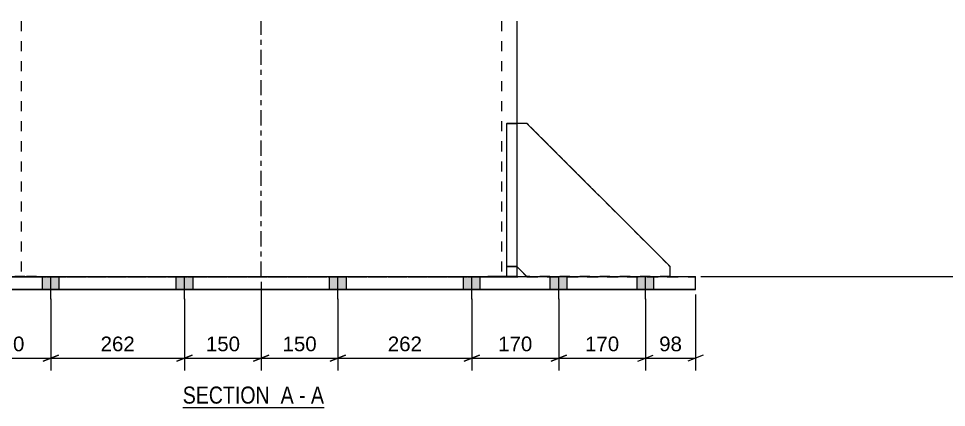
# Model space of a CAD drawing. Header units: millimetres. Extents: x -213 to 628, y -245 to 349.
# Drawn here: x 294.7 to 476.3, y -25.6 to 50.5 of the extents above; entities that cross this region are included whole.
import ezdxf

# ---------------------------------------------------------------- set-up
doc = ezdxf.new("R2010")
doc.units = ezdxf.units.MM
doc.linetypes.add('DXK_LINE_DOT2', pattern=[3.9198, 1.9599, -1.9599])
doc.linetypes.add('DXK_LINE_DOT3', pattern=[5.9187, 2.979, -0.9799, 0.9799, -0.9799])
doc.styles.add('Arial', font='arial.ttf', dxfattribs={"height": 0.2})
doc.styles.add('Arial Narrow', font='ARIALN.TTF', dxfattribs={"height": 0.2})

# ---------------------------------------------------------------- blocks, each defined once
blk = doc.blocks.new('Unknown-339279055-17 - 2113')
at = {"color": 6, "linetype": 'Continuous'}
blk.add_line((326.82, -25.6), (354.47, -25.6), dxfattribs=at)
at = {"color": 0, "linetype": 'Continuous'}
for points in [[(344.93, -24.85), (344.93, -21.35), (326.82, -21.35), (326.82, -24.85)], [(348.54, -24.85), (348.54, -21.35), (345.98, -21.35), (345.98, -24.85)], [(350.86, -24.85), (350.86, -21.35), (349.59, -21.35), (349.59, -24.85)], [(354.47, -24.85), (354.47, -21.35), (351.91, -21.35), (351.91, -24.85)]]:
    blk.add_wipeout(points, dxfattribs=at)
at = {"color": 7, "linetype": 'Continuous', "style": 'Arial Narrow'}
for s, p in [('SECTION ', (326.82, -24.85)), ('A', (345.98, -24.85)), ('A', (351.91, -24.85)), ('-', (349.59, -24.85))]:
    blk.add_text(s, height=3.34, dxfattribs=at).set_placement(p)
blk = doc.blocks.new('Part-339279055-2123 - 2113')
at = {"color": 7, "linetype": 'DXK_LINE_DOT2'}
for p, q in [((394.19, 29.98), (392.19, 29.98)), ((392.19, 29.98), (392.19, 1.98)), ((394.19, 29.98), (392.19, 29.98)), ((422.19, 1.98), (394.19, 29.98)), ((394.19, 29.98), (394.19, 29.98)), ((394.19, 29.98), (422.19, 1.98)), ((394.19, -0.02), (392.19, 1.98)), ((422.19, -0.02), (422.19, 1.98)), ((394.19, -0.02), (394.16, 0)), ((394.19, -0.02), (422.19, -0.02)), ((394.19, -0.02), (394.19, -0.02)), ((394.19, -0.02), (422.19, -0.02)), ((422.19, -0.02), (422.19, 0))]:
    blk.add_line(p, q, dxfattribs=at)
at = {"color": 2, "linetype": 'Continuous'}
blk.add_line((394.16, 0), (392.19, 1.98), dxfattribs=at)
blk = doc.blocks.new('Part-339279055-2119 - 2113')
at = {"color": 2, "linetype": 'Continuous'}
for p, q in [((257.19, -2.53), (257.19, 0)), ((257.19, 0), (427.19, 0)), ((427.19, -2.53), (427.19, 0)), ((257.19, -2.5), (257.19, -2.53)), ((427.19, -2.5), (257.19, -2.5)), ((257.19, -2.53), (427.19, -2.53)), ((427.19, -2.5), (427.19, -2.53))]:
    blk.add_line(p, q, dxfattribs=at)
at = {"color": 7, "linetype": 'DXK_LINE_DOT2'}
blk.add_line((257.19, -0.03), (427.19, -0.03), dxfattribs=at)
blk = doc.blocks.new('Part-339279055-2122 - 2113')
at = {"color": 2, "linetype": 'Continuous'}
for p, q in [((390.19, 29.99), (390.19, 0)), ((390.19, 29.99), (392.19, 29.99)), ((392.19, 29.99), (392.19, 0)), ((390.19, 2), (392.19, 2))]:
    blk.add_line(p, q, dxfattribs=at)
at = {"color": 7, "linetype": 'DXK_LINE_DOT2'}
for p, q in [((392.19, 29.99), (390.19, 29.99)), ((390.19, 1.99), (392.19, 1.99)), ((390.19, 0), (390.19, -0.01)), ((392.19, 0), (390.19, 0)), ((390.19, -0.01), (392.19, -0.01)), ((392.19, 0), (392.19, -0.01))]:
    blk.add_line(p, q, dxfattribs=at)
blk = doc.blocks.new('Part-339279055-2188 - 2113')
at = {"color": 7, "linetype": 'DXK_LINE_DOT2'}
for p, q in [((295.19, 49.99), (295.19, -0.01)), ((389.19, 49.99), (389.19, -0.01)), ((392.19, 29.99), (392.19, -0.02)), ((295.89, -0.01), (293.94, -0.01)), ((293.94, -0.02), (295.89, -0.02)), ((295.19, -0.02), (295.19, 0)), ((295.19, -0.02), (295.19, -0.01)), ((295.19, -0.01), (295.42, -0.01)), ((295.42, -0.02), (295.19, -0.02)), ((295.42, -0.01), (296.07, -0.01)), ((296.07, -0.02), (295.42, -0.02)), ((298.19, -0.01), (295.89, -0.01)), ((295.89, -0.02), (298.19, -0.02)), ((296.07, -0.01), (297.04, -0.01)), ((297.04, -0.02), (296.07, -0.02)), ((297.04, -0.01), (298.19, -0.01)), ((298.19, -0.02), (297.04, -0.02)), ((298.19, -0.01), (386.19, -0.01)), ((298.19, -0.01), (386.19, -0.01)), ((298.19, -0.02), (386.19, -0.02)), ((298.19, -0.02), (386.19, -0.02)), ((386.19, -0.01), (387.33, -0.01)), ((388.48, -0.01), (386.19, -0.01)), ((387.33, -0.02), (386.19, -0.02)), ((386.19, -0.02), (388.48, -0.02)), ((387.33, -0.01), (388.31, -0.01)), ((388.31, -0.02), (387.33, -0.02)), ((388.31, -0.01), (388.96, -0.01)), ((388.96, -0.02), (388.31, -0.02)), ((390.43, -0.01), (388.48, -0.01)), ((388.48, -0.02), (390.43, -0.02)), ((388.96, -0.01), (389.19, -0.01)), ((389.19, -0.02), (388.96, -0.02)), ((389.19, -0.02), (389.19, 0)), ((389.19, -0.02), (389.19, -0.01)), ((391.73, -0.01), (390.43, -0.01)), ((390.43, -0.02), (391.73, -0.02)), ((392.19, -0.01), (391.73, -0.01)), ((391.73, -0.02), (392.19, -0.02)), ((392.19, -0.02), (392.19, -0.01))]:
    blk.add_line(p, q, dxfattribs=at)
at = {"color": 7, "linetype": 'DXK_LINE_DOT3'}
blk.add_line((342.19, -0.02), (342.19, 49.99), dxfattribs=at)
at = {"color": 2, "linetype": 'Continuous'}
blk.add_line((392.19, 49.99), (392.19, 29.99), dxfattribs=at)
blk = doc.blocks.new('Bolt-339279055-2195 - 2113')
at = {"linetype": 'Continuous'}
for points in [[(265.34, -2.5), (268.64, -2.5), (268.64, 0), (265.34, 0)], [(265.34, -2.5), (268.64, -2.5), (268.64, 0), (265.34, 0)], [(265.34, -2.51), (268.64, -2.51), (268.64, -0.01), (265.34, -0.01)], [(265.34, -2.51), (268.64, -2.51), (268.64, -0.01), (265.34, -0.01)], [(265.34, -2.52), (268.64, -2.52), (268.64, -0.02), (265.34, -0.02)], [(265.34, -2.52), (268.64, -2.52), (268.64, -0.02), (265.34, -0.02)], [(265.34, -2.53), (268.64, -2.53), (268.64, -0.03), (265.34, -0.03)], [(265.34, -2.53), (268.64, -2.53), (268.64, -0.03), (265.34, -0.03)], [(282.34, -2.5), (285.64, -2.5), (285.64, 0), (282.34, 0)], [(282.34, -2.5), (285.64, -2.5), (285.64, 0), (282.34, 0)], [(282.34, -2.51), (285.64, -2.51), (285.64, -0.01), (282.34, -0.01)], [(282.34, -2.51), (285.64, -2.51), (285.64, -0.01), (282.34, -0.01)], [(282.34, -2.52), (285.64, -2.52), (285.64, -0.02), (282.34, -0.02)], [(282.34, -2.52), (285.64, -2.52), (285.64, -0.02), (282.34, -0.02)], [(282.34, -2.53), (285.64, -2.53), (285.64, -0.03), (282.34, -0.03)], [(282.34, -2.53), (285.64, -2.53), (285.64, -0.03), (282.34, -0.03)], [(299.34, -2.5), (302.64, -2.5), (302.64, 0), (299.34, 0)], [(299.34, -2.5), (302.64, -2.5), (302.64, 0), (299.34, 0)], [(299.34, -2.53), (302.64, -2.53), (302.64, -0.03), (299.34, -0.03)], [(299.34, -2.53), (302.64, -2.53), (302.64, -0.03), (299.34, -0.03)], [(325.54, -2.5), (328.84, -2.5), (328.84, 0), (325.54, 0)], [(325.54, -2.5), (328.84, -2.5), (328.84, 0), (325.54, 0)], [(325.54, -2.53), (328.84, -2.53), (328.84, -0.03), (325.54, -0.03)], [(325.54, -2.53), (328.84, -2.53), (328.84, -0.03), (325.54, -0.03)], [(355.54, -2.5), (358.84, -2.5), (358.84, 0), (355.54, 0)], [(355.54, -2.5), (358.84, -2.5), (358.84, 0), (355.54, 0)], [(355.54, -2.53), (358.84, -2.53), (358.84, -0.03), (355.54, -0.03)], [(355.54, -2.53), (358.84, -2.53), (358.84, -0.03), (355.54, -0.03)], [(381.74, -2.5), (385.04, -2.5), (385.04, 0), (381.74, 0)], [(381.74, -2.5), (385.04, -2.5), (385.04, 0), (381.74, 0)], [(381.74, -2.53), (385.04, -2.53), (385.04, -0.03), (381.74, -0.03)], [(381.74, -2.53), (385.04, -2.53), (385.04, -0.03), (381.74, -0.03)], [(398.74, -2.5), (402.04, -2.5), (402.04, 0), (398.74, 0)], [(398.74, -2.5), (402.04, -2.5), (402.04, 0), (398.74, 0)], [(398.74, -2.51), (402.04, -2.51), (402.04, -0.01), (398.74, -0.01)], [(398.74, -2.51), (402.04, -2.51), (402.04, -0.01), (398.74, -0.01)], [(398.74, -2.52), (402.04, -2.52), (402.04, -0.02), (398.74, -0.02)], [(398.74, -2.52), (402.04, -2.52), (402.04, -0.02), (398.74, -0.02)], [(398.74, -2.53), (402.04, -2.53), (402.04, -0.03), (398.74, -0.03)], [(398.74, -2.53), (402.04, -2.53), (402.04, -0.03), (398.74, -0.03)], [(415.74, -2.5), (419.04, -2.5), (419.04, 0), (415.74, 0)], [(415.74, -2.5), (419.04, -2.5), (419.04, 0), (415.74, 0)], [(415.74, -2.51), (419.04, -2.51), (419.04, -0.01), (415.74, -0.01)], [(415.74, -2.51), (419.04, -2.51), (419.04, -0.01), (415.74, -0.01)], [(415.74, -2.52), (419.04, -2.52), (419.04, -0.02), (415.74, -0.02)], [(415.74, -2.52), (419.04, -2.52), (419.04, -0.02), (415.74, -0.02)], [(415.74, -2.53), (419.04, -2.53), (419.04, -0.03), (415.74, -0.03)], [(415.74, -2.53), (419.04, -2.53), (419.04, -0.03), (415.74, -0.03)]]:
    blk.add_hatch(color=1, dxfattribs=at).paths.add_polyline_path(points)
at = {"color": 1, "linetype": 'Continuous'}
for p, q in [((265.34, -2.5), (265.34, 0)), ((265.34, -2.5), (265.34, 0)), ((265.34, -2.51), (265.34, -0.01)), ((265.34, -2.51), (265.34, -0.01)), ((265.34, -2.52), (265.34, -0.02)), ((265.34, -2.52), (265.34, -0.02)), ((265.34, -2.53), (265.34, -0.03)), ((265.34, -2.53), (265.34, -0.03)), ((266.99, -4.4), (266.99, 0)), ((266.99, -4.4), (266.99, 0)), ((266.99, -4.41), (266.99, -0.01)), ((266.99, -4.41), (266.99, -0.01)), ((266.99, -4.42), (266.99, -0.02)), ((266.99, -4.42), (266.99, -0.02)), ((266.99, -4.43), (266.99, -0.03)), ((266.99, -4.43), (266.99, -0.03)), ((268.64, -2.5), (268.64, 0)), ((268.64, -2.5), (268.64, 0)), ((268.64, -2.51), (268.64, -0.01)), ((268.64, -2.51), (268.64, -0.01)), ((268.64, -2.52), (268.64, -0.02)), ((268.64, -2.52), (268.64, -0.02)), ((268.64, -2.53), (268.64, -0.03)), ((268.64, -2.53), (268.64, -0.03)), ((282.34, -2.5), (282.34, 0)), ((282.34, -2.5), (282.34, 0)), ((282.34, -2.51), (282.34, -0.01)), ((282.34, -2.51), (282.34, -0.01)), ((282.34, -2.52), (282.34, -0.02)), ((282.34, -2.52), (282.34, -0.02)), ((282.34, -2.53), (282.34, -0.03)), ((282.34, -2.53), (282.34, -0.03)), ((283.99, -4.4), (283.99, 0)), ((283.99, -4.4), (283.99, 0)), ((283.99, -4.41), (283.99, -0.01)), ((283.99, -4.41), (283.99, -0.01)), ((283.99, -4.42), (283.99, -0.02)), ((283.99, -4.42), (283.99, -0.02)), ((283.99, -4.43), (283.99, -0.03)), ((283.99, -4.43), (283.99, -0.03)), ((285.64, -2.5), (285.64, 0)), ((285.64, -2.5), (285.64, 0)), ((285.64, -2.51), (285.64, -0.01)), ((285.64, -2.51), (285.64, -0.01)), ((285.64, -2.52), (285.64, -0.02)), ((285.64, -2.52), (285.64, -0.02)), ((285.64, -2.53), (285.64, -0.03)), ((285.64, -2.53), (285.64, -0.03)), ((299.34, -2.5), (299.34, 0)), ((299.34, -2.5), (299.34, 0)), ((299.34, -2.53), (299.34, -0.03)), ((299.34, -2.53), (299.34, -0.03)), ((300.99, -4.4), (300.99, 0)), ((300.99, -4.4), (300.99, 0)), ((300.99, -4.43), (300.99, -0.03)), ((300.99, -4.43), (300.99, -0.03)), ((302.64, -2.5), (302.64, 0)), ((302.64, -2.5), (302.64, 0)), ((302.64, -2.53), (302.64, -0.03)), ((302.64, -2.53), (302.64, -0.03)), ((325.54, -2.5), (325.54, 0)), ((325.54, -2.5), (325.54, 0)), ((325.54, -2.53), (325.54, -0.03)), ((325.54, -2.53), (325.54, -0.03)), ((327.19, -4.4), (327.19, 0)), ((327.19, -4.4), (327.19, 0)), ((327.19, -4.43), (327.19, -0.03)), ((327.19, -4.43), (327.19, -0.03)), ((328.84, -2.5), (328.84, 0)), ((328.84, -2.5), (328.84, 0)), ((328.84, -2.53), (328.84, -0.03)), ((328.84, -2.53), (328.84, -0.03)), ((355.54, -2.5), (355.54, 0)), ((355.54, -2.5), (355.54, 0)), ((355.54, -2.53), (355.54, -0.03)), ((355.54, -2.53), (355.54, -0.03)), ((357.19, -4.4), (357.19, 0)), ((357.19, -4.4), (357.19, 0)), ((357.19, -4.43), (357.19, -0.03)), ((357.19, -4.43), (357.19, -0.03)), ((358.84, -2.5), (358.84, 0)), ((358.84, -2.5), (358.84, 0)), ((358.84, -2.53), (358.84, -0.03)), ((358.84, -2.53), (358.84, -0.03)), ((381.74, -2.5), (381.74, 0)), ((381.74, -2.5), (381.74, 0)), ((381.74, -2.53), (381.74, -0.03)), ((381.74, -2.53), (381.74, -0.03)), ((383.39, -4.4), (383.39, 0)), ((383.39, -4.4), (383.39, 0)), ((383.39, -4.43), (383.39, -0.03)), ((383.39, -4.43), (383.39, -0.03)), ((385.04, -2.5), (385.04, 0)), ((385.04, -2.5), (385.04, 0)), ((385.04, -2.53), (385.04, -0.03)), ((385.04, -2.53), (385.04, -0.03)), ((398.74, -2.5), (398.74, 0)), ((398.74, -2.5), (398.74, 0)), ((398.74, -2.51), (398.74, -0.01)), ((398.74, -2.51), (398.74, -0.01)), ((398.74, -2.52), (398.74, -0.02)), ((398.74, -2.52), (398.74, -0.02)), ((398.74, -2.53), (398.74, -0.03)), ((398.74, -2.53), (398.74, -0.03)), ((400.39, -4.4), (400.39, 0)), ((400.39, -4.4), (400.39, 0)), ((400.39, -4.41), (400.39, -0.01)), ((400.39, -4.41), (400.39, -0.01)), ((400.39, -4.42), (400.39, -0.02)), ((400.39, -4.42), (400.39, -0.02)), ((400.39, -4.43), (400.39, -0.03)), ((400.39, -4.43), (400.39, -0.03)), ((402.04, -2.5), (402.04, 0)), ((402.04, -2.5), (402.04, 0)), ((402.04, -2.51), (402.04, -0.01)), ((402.04, -2.51), (402.04, -0.01)), ((402.04, -2.52), (402.04, -0.02)), ((402.04, -2.52), (402.04, -0.02)), ((402.04, -2.53), (402.04, -0.03)), ((402.04, -2.53), (402.04, -0.03)), ((415.74, -2.5), (415.74, 0)), ((415.74, -2.5), (415.74, 0)), ((415.74, -2.51), (415.74, -0.01)), ((415.74, -2.51), (415.74, -0.01)), ((415.74, -2.52), (415.74, -0.02)), ((415.74, -2.52), (415.74, -0.02)), ((415.74, -2.53), (415.74, -0.03)), ((415.74, -2.53), (415.74, -0.03)), ((417.39, -4.4), (417.39, 0)), ((417.39, -4.4), (417.39, 0)), ((417.39, -4.41), (417.39, -0.01)), ((417.39, -4.41), (417.39, -0.01)), ((417.39, -4.42), (417.39, -0.02)), ((417.39, -4.42), (417.39, -0.02)), ((417.39, -4.43), (417.39, -0.03)), ((417.39, -4.43), (417.39, -0.03)), ((419.04, -2.5), (419.04, 0)), ((419.04, -2.5), (419.04, 0)), ((419.04, -2.51), (419.04, -0.01)), ((419.04, -2.51), (419.04, -0.01)), ((419.04, -2.52), (419.04, -0.02)), ((419.04, -2.52), (419.04, -0.02)), ((419.04, -2.53), (419.04, -0.03)), ((419.04, -2.53), (419.04, -0.03))]:
    blk.add_line(p, q, dxfattribs=at)
blk = doc.blocks.new('Part-339279055-2218 - 2113')
at = {"color": 7, "linetype": 'DXK_LINE_DOT2'}
for p, q in [((390.19, 29.98), (390.19, -0.03)), ((390.19, 29.98), (392.19, 29.98)), ((392.19, 29.97), (390.19, 29.97)), ((392.19, 29.98), (392.19, -0.03)), ((392.19, 1.98), (390.19, 1.98)), ((390.19, 1.97), (392.19, 1.97)), ((390.19, -0.03), (390.19, 0)), ((392.19, -0.03), (390.19, -0.03)), ((390.19, -0.03), (392.19, -0.03)), ((392.19, -0.03), (392.19, 0))]:
    blk.add_line(p, q, dxfattribs=at)
blk = doc.blocks.new('Part-339279055-2219 - 2113')
at = {"color": 2, "linetype": 'Continuous'}
for p, q in [((394.19, 29.99), (392.19, 29.99)), ((422.19, 1.99), (394.19, 29.99)), ((394.19, 29.99), (394.19, 29.99)), ((394.18, 0), (392.19, 1.99)), ((422.19, 0), (422.19, 1.99))]:
    blk.add_line(p, q, dxfattribs=at)
at = {"color": 7, "linetype": 'DXK_LINE_DOT2'}
for p, q in [((392.19, 29.99), (392.19, 1.99)), ((394.19, 29.99), (392.19, 29.99)), ((394.19, 29.99), (422.19, 1.99)), ((392.19, 1.99), (392.19, 2)), ((394.19, -0.01), (392.19, 1.99)), ((394.19, -0.01), (394.18, 0)), ((394.19, -0.01), (422.19, -0.01)), ((394.19, -0.01), (394.19, -0.01)), ((422.19, -0.01), (394.19, -0.01)), ((422.19, -0.01), (422.19, 0)), ((422.19, 0), (422.19, -0.01)), ((422.19, -0.01), (422.19, -0.01))]:
    blk.add_line(p, q, dxfattribs=at)
blk = doc.blocks.new('StraightDimension-339279055-30123 - 2113')
at = {"color": 7, "linetype": 'Continuous'}
for p, q in [((300.99, -4.37), (300.99, -18.35)), ((327.19, -4.37), (327.19, -18.35)), ((302.49, -15.35), (299.49, -16.55)), ((300.99, -15.95), (327.19, -15.95)), ((325.69, -16.55), (328.69, -15.35))]:
    blk.add_line(p, q, dxfattribs=at)
at = {"color": 0}
blk.add_wipeout([(318.02, -15.2), (318.02, -11), (310.15, -11), (310.15, -15.2)], dxfattribs=at)
at = {"color": 3, "style": 'Arial'}
blk.add_text('262', height=2.865, dxfattribs=at).set_placement((310.75, -14.6))
blk = doc.blocks.new('StraightDimension-339279055-23275 - 2113')
at = {"color": 7, "linetype": 'Continuous'}
for p, q in [((490.62, 95.1), (489.42, 98.1)), ((421.38, 96.6), (502.44, 96.6)), ((490.02, 0), (490.02, 96.6)), ((489.42, 1.5), (490.62, -1.5)), ((428.19, 0), (493.54, 0))]:
    blk.add_line(p, q, dxfattribs=at)
at = {"color": 0, "linetype": 'Continuous'}
for points in [[(503.04, 97.2), (503.04, 101.4), (490.72, 101.4), (490.72, 97.2)], [(494.14, 0.6), (494.14, 4.8), (490.72, 4.8), (490.72, 0.6)]]:
    blk.add_wipeout(points, dxfattribs=at)
at = {"color": 0}
blk.add_wipeout([(489.27, 54.46), (485.07, 54.46), (485.07, 42.14), (489.27, 42.14)], dxfattribs=at)
at = {"color": 3, "linetype": 'Continuous', "style": 'Arial'}
for s, height, p in [('15484', 2.865, (491.32, 97.8)), ('0', 2.87, (491.32, 1.2))]:
    blk.add_text(s, height=height, dxfattribs=at).set_placement(p)
at = {"color": 3, "style": 'Arial'}
blk.add_text('15484', height=2.865, rotation=90.0002, dxfattribs=at).set_placement((488.67, 42.74))
blk = doc.blocks.new('StraightDimension-339279055-30117 - 2113')
at = {"color": 7, "linetype": 'Continuous'}
for p, q in [((427.19, -3.53), (427.19, -18.35)), ((417.39, -4.37), (417.39, -18.35)), ((415.89, -16.55), (418.89, -15.35)), ((417.39, -15.95), (427.19, -15.95)), ((428.69, -15.35), (425.69, -16.55))]:
    blk.add_line(p, q, dxfattribs=at)
at = {"color": 0}
blk.add_wipeout([(425.11, -15.2), (425.11, -11), (419.46, -11), (419.46, -15.2)], dxfattribs=at)
at = {"color": 3, "style": 'Arial'}
blk.add_text('98', height=2.865, dxfattribs=at).set_placement((420.06, -14.6))
blk = doc.blocks.new('StraightDimension-339279055-30118 - 2113')
at = {"color": 7, "linetype": 'Continuous'}
for p, q in [((400.39, -4.37), (400.39, -18.35)), ((417.39, -4.37), (417.39, -18.35)), ((401.89, -15.35), (398.89, -16.55)), ((400.39, -15.95), (417.39, -15.95)), ((415.89, -16.55), (418.89, -15.35))]:
    blk.add_line(p, q, dxfattribs=at)
at = {"color": 0}
blk.add_wipeout([(412.82, -15.2), (412.82, -11), (404.95, -11), (404.95, -15.2)], dxfattribs=at)
at = {"color": 3, "style": 'Arial'}
blk.add_text('170', height=2.865, dxfattribs=at).set_placement((405.55, -14.6))
blk = doc.blocks.new('StraightDimension-339279055-30119 - 2113')
at = {"color": 7, "linetype": 'Continuous'}
for p, q in [((383.39, -4.37), (383.39, -18.35)), ((400.39, -4.37), (400.39, -18.35)), ((384.89, -15.35), (381.89, -16.55)), ((383.39, -15.95), (400.39, -15.95)), ((398.89, -16.55), (401.89, -15.35))]:
    blk.add_line(p, q, dxfattribs=at)
at = {"color": 0}
blk.add_wipeout([(395.82, -15.2), (395.82, -11), (387.95, -11), (387.95, -15.2)], dxfattribs=at)
at = {"color": 3, "style": 'Arial'}
blk.add_text('170', height=2.865, dxfattribs=at).set_placement((388.55, -14.6))
blk = doc.blocks.new('StraightDimension-339279055-30120 - 2113')
at = {"color": 7, "linetype": 'Continuous'}
for p, q in [((357.19, -4.37), (357.19, -18.35)), ((383.39, -4.37), (383.39, -18.35)), ((358.69, -15.35), (355.69, -16.55)), ((357.19, -15.95), (383.39, -15.95)), ((381.89, -16.55), (384.89, -15.35))]:
    blk.add_line(p, q, dxfattribs=at)
at = {"color": 0}
blk.add_wipeout([(374.22, -15.2), (374.22, -11), (366.35, -11), (366.35, -15.2)], dxfattribs=at)
at = {"color": 3, "style": 'Arial'}
blk.add_text('262', height=2.865, dxfattribs=at).set_placement((366.95, -14.6))
blk = doc.blocks.new('StraightDimension-339279055-30121 - 2113')
at = {"color": 7, "linetype": 'Continuous'}
for p, q in [((342.19, -1.02), (342.19, -18.35)), ((357.19, -4.37), (357.19, -18.35)), ((343.69, -15.35), (340.69, -16.55)), ((342.19, -15.95), (357.19, -15.95)), ((355.69, -16.55), (358.69, -15.35))]:
    blk.add_line(p, q, dxfattribs=at)
at = {"color": 0}
blk.add_wipeout([(353.62, -15.2), (353.62, -11), (345.75, -11), (345.75, -15.2)], dxfattribs=at)
at = {"color": 3, "style": 'Arial'}
blk.add_text('150', height=2.865, dxfattribs=at).set_placement((346.35, -14.6))
blk = doc.blocks.new('StraightDimension-339279055-30122 - 2113')
at = {"color": 7, "linetype": 'Continuous'}
for p, q in [((342.19, -1.02), (342.19, -18.35)), ((327.19, -4.37), (327.19, -18.35)), ((328.69, -15.35), (325.69, -16.55)), ((327.19, -15.95), (342.19, -15.95)), ((340.69, -16.55), (343.69, -15.35))]:
    blk.add_line(p, q, dxfattribs=at)
at = {"color": 0}
blk.add_wipeout([(338.62, -15.2), (338.62, -11), (330.75, -11), (330.75, -15.2)], dxfattribs=at)
at = {"color": 3, "style": 'Arial'}
blk.add_text('150', height=2.865, dxfattribs=at).set_placement((331.35, -14.6))
blk = doc.blocks.new('StraightDimension-339279055-30124 - 2113')
at = {"color": 7, "linetype": 'Continuous'}
for p, q in [((283.99, -4.37), (283.99, -18.35)), ((300.99, -4.37), (300.99, -18.35)), ((285.49, -15.35), (282.49, -16.55)), ((283.99, -15.95), (300.99, -15.95)), ((299.49, -16.55), (302.49, -15.35))]:
    blk.add_line(p, q, dxfattribs=at)
at = {"color": 0}
blk.add_wipeout([(296.42, -15.2), (296.42, -11), (288.55, -11), (288.55, -15.2)], dxfattribs=at)
at = {"color": 3, "style": 'Arial'}
blk.add_text('170', height=2.865, dxfattribs=at).set_placement((289.15, -14.6))

msp = doc.modelspace()

# ---------------------------------------------------------------- block references
for name in ['Part-339279055-2188 - 2113', 'Part-339279055-2122 - 2113', 'Part-339279055-2218 - 2113', 'Part-339279055-2219 - 2113', 'Part-339279055-2123 - 2113', 'Part-339279055-2119 - 2113', 'Bolt-339279055-2195 - 2113', 'Unknown-339279055-17 - 2113']:
    msp.add_blockref(name, (0, 0))

# ---------------------------------------------------------------- next in the draw order: block references
for name in ['StraightDimension-339279055-23275 - 2113', 'StraightDimension-339279055-30117 - 2113', 'StraightDimension-339279055-30123 - 2113']:
    msp.add_blockref(name, (0, 0))

# ---------------------------------------------------------------- next in the draw order: block references
for name in ['StraightDimension-339279055-30124 - 2113', 'StraightDimension-339279055-30118 - 2113']:
    msp.add_blockref(name, (0, 0))

# ---------------------------------------------------------------- next in the draw order: block references
msp.add_blockref('StraightDimension-339279055-30119 - 2113', (0, 0))

# ---------------------------------------------------------------- next in the draw order: block references
msp.add_blockref('StraightDimension-339279055-30120 - 2113', (0, 0))

# ---------------------------------------------------------------- next in the draw order: block references
msp.add_blockref('StraightDimension-339279055-30121 - 2113', (0, 0))

# ---------------------------------------------------------------- next in the draw order: block references
msp.add_blockref('StraightDimension-339279055-30122 - 2113', (0, 0))

doc.saveas('drawing.dxf')
